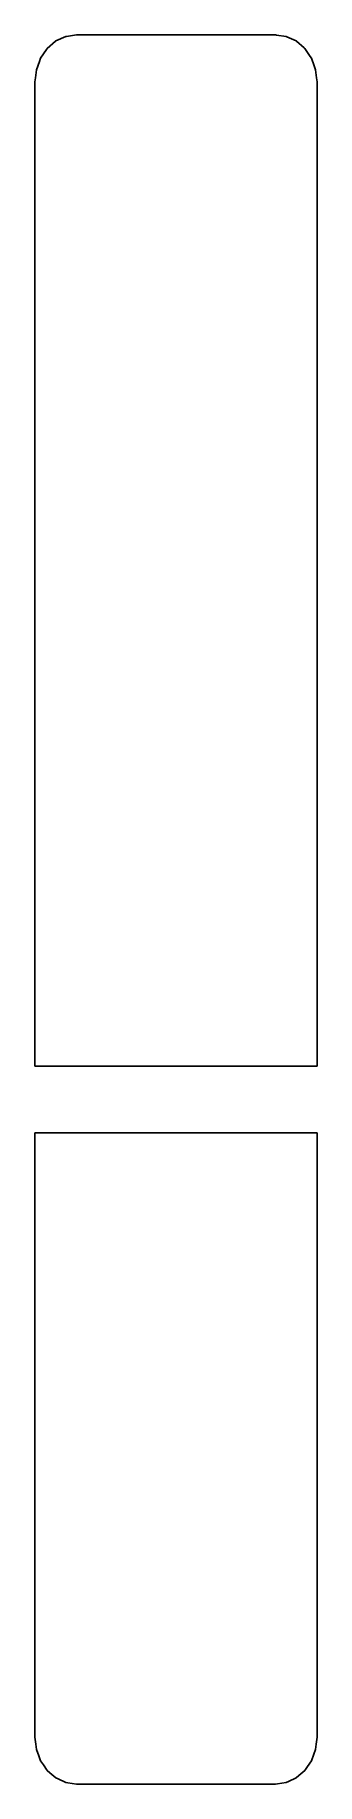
# Model space of a CAD drawing. Header units: metres. Extents: x 2.4 to 16, y -14.8 to 69.6.
import ezdxf

# ---------------------------------------------------------------- set-up
doc = ezdxf.new("R2010")
doc.units = ezdxf.units.M

msp = doc.modelspace()

# ---------------------------------------------------------------- linework, layer by layer
for p, q in [((3.387, 69.264), (2.986, 68.913)), ((3.4, 69.275), (3.387, 69.264)), ((3.401, 69.275), (3.4, 69.275)), ((3.882, 69.491), (3.401, 69.275)), ((3.913, 69.495), (3.882, 69.491)), ((4.4, 69.564), (3.913, 69.495)), ((5.144, 69.564), (4.4, 69.564)), ((14, 69.564), (5.144, 69.564)), ((14.04, 69.559), (14, 69.564)), ((14.518, 69.491), (14.04, 69.559)), ((14.545, 69.479), (14.518, 69.491)), ((15, 69.275), (14.545, 69.479)), ((15.001, 69.274), (15, 69.275)), ((15.013, 69.264), (15.001, 69.274)), ((15.379, 68.943), (15.013, 69.264)), ((2.668, 68.44), (2.612, 68.286)), ((2.95, 68.86), (2.668, 68.44)), ((2.986, 68.913), (2.95, 68.86)), ((15.414, 68.913), (15.379, 68.943)), ((15.67, 68.533), (15.414, 68.913)), ((15.732, 68.44), (15.67, 68.533)), ((15.866, 68.072), (15.732, 68.44)), ((2.468, 67.89), (2.421, 67.491)), ((2.612, 68.286), (2.468, 67.89)), ((15.932, 67.89), (15.866, 68.072)), ((15.979, 67.491), (15.932, 67.89)), ((2.421, 67.491), (2.4, 67.302)), ((2.4, 67.302), (2.4, 65.719)), ((16, 67.302), (15.979, 67.491)), ((16, 64.634), (16, 67.302)), ((2.4, 65.719), (2.4, 64.159)), ((2.4, 64.159), (2.4, 63.927)), ((16, 64.153), (16, 64.634)), ((16, 62.167), (16, 64.153)), ((2.4, 63.927), (2.4, 62.716)), ((2.4, 62.716), (2.4, 61.749)), ((2.4, 61.749), (2.4, 61.428)), ((16, 61.063), (16, 62.167)), ((2.4, 61.428), (2.4, 60.611)), ((16, 60.41), (16, 61.063)), ((2.4, 60.611), (2.4, 60.25)), ((2.4, 60.25), (2.4, 59.53)), ((16, 59.629), (16, 60.41)), ((2.4, 59.53), (2.4, 58.87)), ((16, 59.051), (16, 59.629)), ((2.4, 58.87), (2.4, 58.487)), ((2.4, 58.487), (2.4, 57.858)), ((16, 58.584), (16, 59.051)), ((16, 58.179), (16, 58.584)), ((2.4, 57.858), (2.4, 57.471)), ((2.4, 57.471), (2.4, 56.841)), ((16, 57.805), (16, 58.179)), ((16, 57.441), (16, 57.805)), ((16, 56.685), (16, 57.441)), ((2.4, 56.841), (2.4, 56.469)), ((16, 55.988), (16, 56.685)), ((2.4, 56.469), (2.4, 56.161)), ((2.4, 56.161), (2.4, 55.939)), ((2.4, 55.939), (2.4, 53.021)), ((16, 44.38), (16, 55.988)), ((2.4, 53.021), (2.4, 50.06)), ((2.4, 50.06), (2.4, 44.38)), ((2.4, 44.38), (2.4, 35.752)), ((16, 35.752), (16, 44.38)), ((2.4, 35.752), (2.4, 35.398)), ((16, 35.398), (16, 35.752)), ((2.4, 35.398), (2.4, 30.791)), ((16, 34.12), (16, 35.398)), ((16, 26.738), (16, 34.12)), ((16, 34.12), (16, 34.12)), ((2.4, 30.791), (2.4, 26.738)), ((2.4, 26.738), (2.4, 26.148)), ((16, 25.262), (16, 26.738)), ((2.4, 26.148), (2.4, 25.262)), ((2.4, 25.262), (2.4, 22.233)), ((16, 19.81), (16, 25.262)), ((2.4, 22.233), (2.4, 19.81)), ((2.4, 19.81), (7.438, 19.81)), ((7.438, 19.81), (16, 19.81)), ((10.962, 16.602), (2.4, 16.602)), ((2.4, 16.602), (2.4, 10.965)), ((16, 16.602), (10.962, 16.602)), ((16, 10.965), (16, 16.602)), ((2.4, 10.965), (2.4, 6.316)), ((16, -0.117), (16, 10.965)), ((2.4, 6.316), (2.4, 2.565)), ((2.4, 2.565), (2.4, -0.66)), ((2.4, -0.66), (2.4, -0.943)), ((16, -0.877), (16, -0.117)), ((2.4, -0.943), (2.4, -1.297)), ((2.4, -1.297), (2.4, -1.686)), ((2.4, -1.686), (2.4, -2.323)), ((16, -1.721), (16, -0.877)), ((2.4, -2.323), (2.4, -2.71)), ((16, -1.994), (16, -1.721)), ((16, -2.281), (16, -1.994)), ((16, -2.604), (16, -2.281)), ((2.4, -2.71), (2.4, -3.367)), ((2.4, -3.367), (2.4, -4.068)), ((16, -2.992), (16, -2.604)), ((16, -3.499), (16, -2.992)), ((2.4, -4.068), (2.4, -4.443)), ((16, -4.335), (16, -3.499)), ((2.4, -4.443), (2.4, -5.225)), ((16, -5.037), (16, -4.335)), ((16, -6.208), (16, -5.037)), ((2.4, -5.225), (2.4, -5.567)), ((2.4, -5.567), (2.4, -6.476)), ((2.4, -6.476), (2.4, -7.571)), ((16, -7.1), (16, -6.208)), ((2.4, -7.571), (2.4, -7.857)), ((16, -9.421), (16, -7.1)), ((2.4, -7.857), (2.4, -9.228)), ((2.4, -9.228), (2.4, -11.087)), ((16, -10.079), (16, -9.421)), ((16, -9.421), (16, -9.421)), ((16, -12.557), (16, -10.079)), ((2.4, -11.087), (2.4, -11.202)), ((2.4, -11.202), (2.4, -12.557)), ((2.4, -12.557), (2.437, -12.896)), ((15.963, -12.896), (16, -12.557)), ((2.437, -12.896), (2.468, -13.152)), ((2.468, -13.152), (2.578, -13.45)), ((2.578, -13.45), (2.668, -13.694)), ((15.732, -13.694), (15.85, -13.375)), ((15.85, -13.375), (15.932, -13.152)), ((15.932, -13.152), (15.963, -12.896)), ((2.668, -13.694), (2.803, -13.892)), ((2.803, -13.892), (2.986, -14.159)), ((2.986, -14.159), (3.12, -14.275)), ((3.12, -14.275), (3.4, -14.516)), ((15.124, -14.41), (15.414, -14.159)), ((15.414, -14.159), (15.548, -13.964)), ((15.548, -13.964), (15.732, -13.694)), ((3.4, -14.516), (3.52, -14.572)), ((3.52, -14.572), (3.882, -14.741)), ((3.882, -14.741), (3.988, -14.756)), ((3.988, -14.756), (4.4, -14.817)), ((4.4, -14.817), (6.231, -14.817)), ((6.231, -14.817), (14, -14.817)), ((14, -14.817), (14.101, -14.802)), ((14.101, -14.802), (14.518, -14.741)), ((14.518, -14.741), (14.626, -14.69)), ((14.626, -14.69), (15, -14.516)), ((15, -14.516), (15.124, -14.41))]:
    msp.add_line(p, q)

doc.saveas('drawing.dxf')
